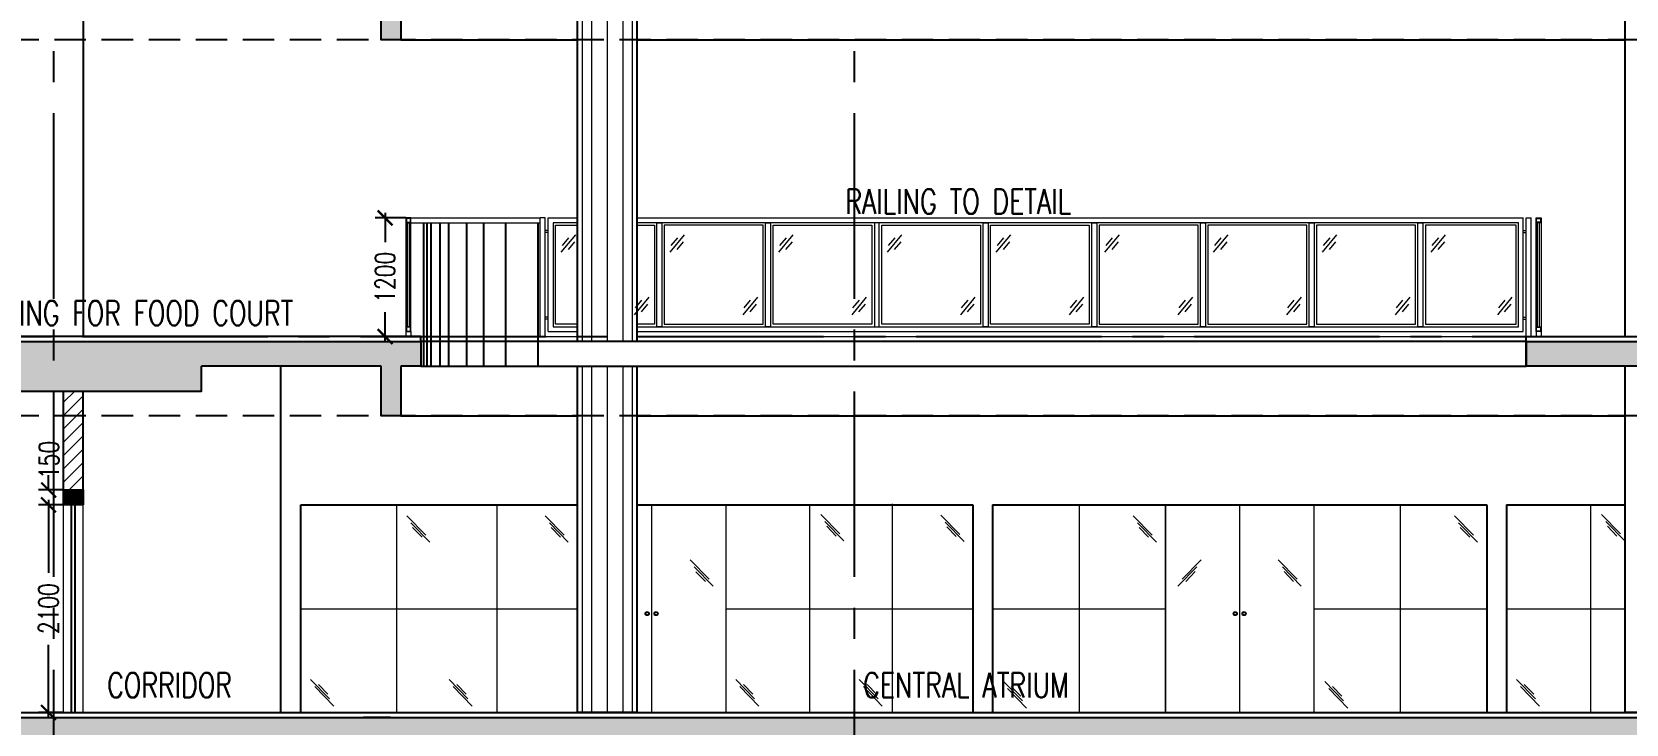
# Model space of a CAD drawing. Extents: x -3644356 to -3532817, y -18707075 to -18638610.
# Drawn here: x -3607047 to -3590917, y -18694350 to -18687354 of the extents above; entities that cross this region are included whole.
import ezdxf

# ---------------------------------------------------------------- set-up
doc = ezdxf.new("R2010")
doc.units = 0
doc.header["$LTSCALE"] = 0.5
doc.header["$PDMODE"] = 3
doc.linetypes.add('CENTER2', pattern=[1.125, 0.75, -0.125, 0.125, -0.125])
doc.linetypes.add('DASHED', pattern=[19.05, 12.7, -6.35])
for name, color, linetype, lineweight in [('A- GLAZING', 5, 'Continuous', 9), ('A-ELE 07', 8, 'Continuous', 9), ('A-PARAPET WALL', 4, 'Continuous', 25), ('A-RAILING', 3, 'Continuous', 9), ('A-WALL HATCH', 8, 'Continuous', 9)]:
    doc.layers.add(name, color=color, linetype=linetype, lineweight=lineweight)
for name, color, linetype in [('A-BEAM AND SLAB', 7, 'Continuous'), ('A-BEAM HATCH', 252, 'Continuous'), ('A-DIMS', 1, 'Continuous'), ('A-ELE 02', 4, 'Continuous'), ('A-SETBACK', 2, 'DASHED'), ('A-SLABS', 1, 'Continuous'), ('A-TXTROOM', 3, 'Continuous'), ('A-WALL', 2, 'Continuous'), ('S-GRID', 252, 'CENTER2')]:
    doc.layers.add(name, color=color, linetype=linetype)
doc.styles.add('ROMANS', font='romans.shx', dxfattribs={"width": 0.75})
doc.dimstyles.new('DIMM-100', dxfattribs={"dimscale": 100, "dimtxt": 2, "dimasz": 1.5, "dimexe": 1, "dimexo": 0, "dimgap": 1, "dimtad": 0, "dimdec": 0, "dimzin": 0, "dimdsep": 46, "dimtxsty": 'ROMANS', "dimblk": 'ARCHTICK', "dimcen": 1.5, "dimdle": 0.5, "dimclrd": 8, "dimclre": 8, "dimclrt": 4, "dimazin": 0, "dimtfac": 1, "dimtdec": 0, "dimtix": 1, "dimtofl": 0, "dimtmove": 2, "dimatfit": 3, "dimldrblk": 'DOT', "dimfxl": 0, "dimtolj": 1, "dimtzin": 0, "dimarcsym": 0})

# ---------------------------------------------------------------- blocks, each defined once
blk = doc.blocks.new('GRASS')
at = {"layer": 'A-ELE 07'}
for p, q in [((-3601646, -18695233), (-3601454, -18695429)), ((-3601604, -18695304), (-3601412, -18695500)), ((-3601567, -18695282), (-3601471, -18695380))]:
    blk.add_line(p, q, dxfattribs=at)
blk = doc.blocks.new('INTERAL DOOR')
at = {"layer": 'A-ELE 07'}
for p, q in [((-3615527, -18652499), (-3617027, -18652499)), ((-3616277, -18652499), (-3616277, -18654599)), ((-3615527, -18652499), (-3615527, -18654599)), ((-3616901, -18653322), (-3616709, -18653126)), ((-3616859, -18653251), (-3616667, -18653055)), ((-3615695, -18653251), (-3615887, -18653055)), ((-3615653, -18653322), (-3615845, -18653126)), ((-3616822, -18653273), (-3616726, -18653175)), ((-3615732, -18653273), (-3615828, -18653175))]:
    blk.add_line(p, q, dxfattribs=at)
blk.add_lwpolyline([(-3615527, -18652499), (-3615527, -18654599), (-3617027, -18654599), (-3617027, -18652499)], dxfattribs=at)
for centre, radius in [((-3616322, -18653599), 20.4), ((-3616322, -18653599), 14.4), ((-3616232, -18653599), 20.4), ((-3616232, -18653599), 14.4)]:
    blk.add_circle(centre, radius, dxfattribs=at)
blk = doc.blocks.new('_ArchTick')
at = {"color": 0, "linetype": 'ByBlock', "const_width": 0.15}
blk.add_lwpolyline([(-0.5, -0.5), (0.5, 0.5)], dxfattribs=at)
blk = doc.blocks.new('*D98')
at = {"layer": 'A-BEAM AND SLAB', "color": 8, "lineweight": -2, "transparency": 16777216}
for p, q in [((-3606727, -18692134), (-3606978, -18692134)), ((-3606878, -18692084), (-3606878, -18692820)), ((-3606878, -18694284), (-3606878, -18693548)), ((-3606727, -18694234), (-3606978, -18694234))]:
    blk.add_line(p, q, dxfattribs=at)
at = {"layer": 'Defpoints', "color": 0, "transparency": 16777216}
for p in [(-3606878, -18692134), (-3606727, -18692134), (-3606727, -18694234)]:
    blk.add_point(p, dxfattribs=at)
at = {"layer": 'A-BEAM AND SLAB', "color": 8, "lineweight": -2, "transparency": 16777216, "xscale": 150, "yscale": 150, "zscale": 150}
for p, rotation in [((-3606878, -18692134), 90), ((-3606878, -18694234), 270)]:
    blk.add_blockref('_ArchTick', p, dxfattribs=dict(at, rotation=rotation))
at = {"layer": 'A-BEAM AND SLAB', "color": 4, "transparency": 16777216, "insert": (-3606878, -18693184), "char_height": 200, "attachment_point": 5, "rotation": 90, "style": 'ROMANS'}
blk.add_mtext('\\A1;2100', dxfattribs=at)
blk = doc.blocks.new('_Dot')
at = {"color": 0, "linetype": 'ByBlock', "lineweight": -2}
blk.add_line((-0.5, 0), (-1, 0), dxfattribs=at)
at = {"color": 0, "linetype": 'ByBlock', "const_width": 0.5}
blk.add_lwpolyline([(-0.25, 0, 1), (0.25, 0, 1)], format="xyb", close=True, dxfattribs=at)
blk = doc.blocks.new('*D99')
at = {"layer": 'A-BEAM AND SLAB', "color": 8, "lineweight": -2, "transparency": 16777216}
for p, q in [((-3606878, -18691984), (-3606878, -18691834)), ((-3606727, -18691984), (-3606978, -18691984)), ((-3606727, -18692134), (-3606978, -18692134)), ((-3606878, -18692134), (-3606878, -18692284))]:
    blk.add_line(p, q, dxfattribs=at)
at = {"layer": 'Defpoints', "color": 0, "transparency": 16777216}
for p in [(-3606878, -18691984), (-3606727, -18691984), (-3606727, -18692134)]:
    blk.add_point(p, dxfattribs=at)
at = {"layer": 'A-BEAM AND SLAB', "color": 8, "lineweight": -2, "transparency": 16777216, "xscale": 150, "yscale": 150, "zscale": 150}
for p, rotation in [((-3606878, -18691984), 270), ((-3606878, -18692134), 90)]:
    blk.add_blockref('_ArchTick', p, dxfattribs=dict(at, rotation=rotation))
at = {"layer": 'A-BEAM AND SLAB', "color": 4, "transparency": 16777216, "insert": (-3606874, -18691680), "char_height": 200, "attachment_point": 5, "rotation": 90, "style": 'ROMANS'}
blk.add_mtext('\\A1;150', dxfattribs=at)
blk = doc.blocks.new('*D108')
at = {"layer": 'A-BEAM AND SLAB', "color": 8, "lineweight": -2, "transparency": 16777216}
for p, q in [((-3603262, -18689234), (-3603573, -18689234)), ((-3603473, -18689184), (-3603473, -18689480)), ((-3603473, -18690484), (-3603473, -18690187)), ((-3603262, -18690434), (-3603573, -18690434))]:
    blk.add_line(p, q, dxfattribs=at)
at = {"layer": 'Defpoints', "color": 0, "transparency": 16777216}
for p in [(-3603473, -18689234), (-3603262, -18689234), (-3603262, -18690434)]:
    blk.add_point(p, dxfattribs=at)
at = {"layer": 'A-BEAM AND SLAB', "color": 8, "lineweight": -2, "transparency": 16777216, "xscale": 150, "yscale": 150, "zscale": 150}
for p, rotation in [((-3603473, -18689234), 90), ((-3603473, -18690434), 270)]:
    blk.add_blockref('_ArchTick', p, dxfattribs=dict(at, rotation=rotation))
at = {"layer": 'A-BEAM AND SLAB', "color": 4, "transparency": 16777216, "insert": (-3603473, -18689834), "char_height": 200, "attachment_point": 5, "rotation": 90, "style": 'ROMANS'}
blk.add_mtext('\\A1;1200', dxfattribs=at)

msp = doc.modelspace()

# ---------------------------------------------------------------- hatches: boundary and pattern name
at = {"layer": 'A-BEAM HATCH'}
h = msp.add_hatch(color=256, dxfattribs=at)
h.dxf.hatch_style = 1
h.paths.add_polyline_path([(-3623677.1, -18686683.8), (-3623877.1, -18686683.8), (-3623877.1, -18686933.8), (-3623677.1, -18686933.8)], flags=17)
h.paths.add_polyline_path([(-3608527.1, -18686933.8), (-3608727.1, -18686933.8), (-3608727.1, -18686683.8), (-3614627.1, -18686683.8), (-3614627.1, -18686933.8), (-3614827.1, -18686933.8), (-3614827.1, -18686683.8), (-3623677.1, -18686683.8), (-3623677.1, -18686933.8), (-3623877.1, -18686933.8), (-3623877.1, -18687433.8), (-3623677.1, -18687433.8), (-3623677.1, -18686933.8), (-3614827.1, -18686933.8), (-3614627.1, -18686933.8), (-3608727.1, -18686933.8), (-3608727.1, -18687283.8), (-3608527.1, -18687283.8)])
h.paths.add_polyline_path([(-3614627.1, -18686683.8), (-3614827.1, -18686683.8), (-3614827.1, -18686933.8), (-3614627.1, -18686933.8)], flags=17)
h.paths.add_polyline_path([(-3603112.1, -18686683.8), (-3608727.1, -18686683.8), (-3608727.1, -18686933.8), (-3603112.1, -18686933.8)])
h.paths.add_polyline_path([(-3603312.1, -18686933.8), (-3603512.1, -18686933.8), (-3603512.1, -18687433.8), (-3603312.1, -18687433.8)])
h.paths.add_polyline_path([(-3590526.2, -18687185.4), (-3590726.2, -18687185.4), (-3590726.2, -18687433.8), (-3590526.2, -18687433.8)])
h.paths.add_polyline_path([(-3584327.1, -18686683.8), (-3587127.1, -18686683.8), (-3587127.1, -18686933.8), (-3584327.1, -18686933.8)])
h.paths.add_polyline_path([(-3589127.1, -18687183.8), (-3589127.1, -18686933.8), (-3587127.1, -18686933.8), (-3587127.1, -18686683.8), (-3590926.7, -18686683.8), (-3590926.7, -18686933.8), (-3590726.2, -18686933.8), (-3590726.2, -18687183.8)])
h.paths.add_polyline_path([(-3586927.1, -18686933.8), (-3586927.1, -18687283.8), (-3584327.1, -18687283.8), (-3584327.1, -18686933.8)])
h = msp.add_hatch(color=256, dxfattribs=at)
h.dxf.hatch_style = 1
h.paths.add_polyline_path([(-3623677.1, -18690483.8), (-3623877.1, -18690483.8), (-3623877.1, -18690733.8), (-3623677.1, -18690733.8)])
h.paths.add_polyline_path([(-3608527.1, -18690733.8), (-3608727.1, -18690733.8), (-3608727.1, -18690783.8), (-3614627.1, -18690783.8), (-3614627.1, -18690733.8), (-3614827.1, -18690733.8), (-3614827.1, -18690783.8), (-3623677.1, -18690783.8), (-3623677.1, -18690733.8), (-3623877.1, -18690733.8), (-3623877.1, -18691233.8), (-3623677.1, -18691233.8), (-3623677.1, -18690983.8), (-3614827.1, -18690983.8), (-3614827.1, -18691233.8), (-3614627.1, -18691233.8), (-3614627.1, -18690983.8), (-3608727.1, -18690983.8), (-3608727.1, -18691233.8), (-3608527.1, -18691233.8)])
h.paths.add_polyline_path([(-3614627.1, -18690483.8), (-3614827.1, -18690483.8), (-3614827.1, -18690733.8), (-3614627.1, -18690733.8)])
h.paths.add_polyline_path([(-3603112.1, -18690483.8), (-3608727.1, -18690483.8), (-3608727.1, -18690733.8), (-3603112.1, -18690733.8)])
h.paths.add_polyline_path([(-3603312.1, -18690733.8), (-3603512.1, -18690733.8), (-3603512.1, -18691233.8), (-3603312.1, -18691233.8)])
h.paths.add_polyline_path([(-3587127.1, -18690483.8), (-3591927.1, -18690483.8), (-3591927.1, -18690733.8), (-3590726.2, -18690733.8), (-3590726.2, -18690983.8), (-3587127.1, -18690983.8)])
h.paths.add_polyline_path([(-3590526.2, -18690985.4), (-3590726.2, -18690985.4), (-3590726.2, -18691233.8), (-3590526.2, -18691233.8)])
h.paths.add_polyline_path([(-3586927.1, -18690733.8), (-3587127.1, -18690733.8), (-3587127.1, -18691233.8), (-3586927.1, -18691233.8)])
h.paths.add_polyline_path([(-3586927.1, -18690483.8), (-3587127.1, -18690483.8), (-3587127.1, -18690733.8), (-3586927.1, -18690733.8)])
h = msp.add_hatch(color=256, dxfattribs=at)
h.dxf.hatch_style = 1
h.paths.add_polyline_path([(-3605329.2, -18690733.8), (-3608527.1, -18690733.8), (-3608527.1, -18690983.8), (-3605329.2, -18690983.8)])
h = msp.add_hatch(color=256, dxfattribs=at)
h.dxf.hatch_style = 1
h.paths.add_polyline_path([(-3606727.1, -18691983.8), (-3606527.1, -18691983.8), (-3606527.1, -18692133.8), (-3606727.1, -18692133.8)])
h = msp.add_hatch(color=256, dxfattribs=at)
h.dxf.hatch_style = 1
h.paths.add_polyline_path([(-3623677.1, -18694933.8), (-3623877.1, -18694933.8), (-3623877.1, -18695183.8), (-3623677.1, -18695183.8)])
h.paths.add_polyline_path([(-3623677.1, -18694783.8), (-3622077.1, -18694783.8), (-3622077.1, -18694733.8), (-3623877.1, -18694733.8), (-3623877.1, -18694933.8), (-3623677.1, -18694933.8)])
h.paths.add_polyline_path([(-3584927.1, -18694283.8), (-3623677.1, -18694283.8), (-3623877.1, -18694283.8), (-3623877.1, -18694733.8), (-3622077.1, -18694733.8), (-3622077.1, -18694533.8), (-3616429.2, -18694533.8), (-3616429.2, -18694733.8), (-3613429.2, -18694733.8), (-3613429.2, -18694533.8), (-3608329.2, -18694533.8), (-3608329.2, -18694733.8), (-3605329.2, -18694733.8), (-3605329.2, -18694533.8), (-3603692.6, -18694533.8), (-3603419.4, -18694533.8), (-3590729.2, -18694533.8), (-3590729.2, -18694733.8), (-3590529.2, -18694733.8), (-3590529.2, -18694783.8), (-3587127.1, -18694783.8), (-3587127.1, -18694733.8), (-3586927.1, -18694733.8), (-3586927.1, -18694533.8), (-3584927.1, -18694533.8)])
h.paths.add_polyline_path([(-3603419.4, -18694533.8), (-3603692.6, -18694533.8), (-3603692.6, -18694433.8), (-3603419.4, -18694433.8)], flags=16)
h.paths.add_polyline_path([(-3603419.4, -18694433.8), (-3603692.6, -18694433.8), (-3603692.6, -18694533.8), (-3603419.4, -18694533.8)], flags=16)
h.paths.add_polyline_path([(-3605329.2, -18694733.8), (-3608329.2, -18694733.8), (-3608329.2, -18694783.8), (-3605329.2, -18694783.8)], flags=17)
h.paths.add_polyline_path([(-3613429.2, -18694733.8), (-3616429.2, -18694733.8), (-3616429.2, -18694783.8), (-3613429.2, -18694783.8)], flags=17)
h.paths.add_polyline_path([(-3590529.2, -18694733.8), (-3590729.2, -18694733.8), (-3590729.2, -18694783.8), (-3590529.2, -18694783.8)], flags=17)
h.paths.add_polyline_path([(-3590529.2, -18694783.8), (-3590729.2, -18694783.8)], flags=16)
h.paths.add_polyline_path([(-3586927.1, -18694733.8), (-3587127.1, -18694733.8), (-3587127.1, -18694783.8), (-3586927.1, -18694783.8)], flags=17)
h.paths.add_polyline_path([(-3586927.1, -18694783.8), (-3587127.1, -18694783.8)], flags=16)
at = {"layer": 'A-WALL HATCH'}
h = msp.add_hatch(dxfattribs=at)
h.set_pattern_fill('ANSI31', color=256, scale=30, angle=180)
h.set_pattern_definition([(225, (-27385.22, -32334.56), (67.3519209, -67.3519209), [])])
h.paths.add_polyline_path([(-3606527.1, -18690983.8), (-3606727.1, -18690983.8), (-3606727.1, -18691983.8), (-3606527.1, -18691983.8)])

# ---------------------------------------------------------------- linework, layer by layer
at = {"layer": 'A- GLAZING'}
for p, q in [((-3606727.1, -18694233.8), (-3606727.1, -18692133.8)), ((-3606527.1, -18694233.8), (-3606527.1, -18692133.8))]:
    msp.add_line(p, q, dxfattribs=at)
at = {"layer": 'A-BEAM AND SLAB'}
msp.add_line((-3623677.1, -18694283.8), (-3584927.1, -18694283.8), dxfattribs=at)
for points in [[(-3603312.1, -18686933.8), (-3603312.1, -18687433.8), (-3603512.1, -18687433.8), (-3603512.1, -18686933.8)], [(-3608727.1, -18690783.8), (-3608727.1, -18690483.8), (-3603112.1, -18690483.8), (-3603112.1, -18690733.8), (-3603312.1, -18690733.8)], [(-3591927.1, -18690483.8), (-3591927.1, -18690733.8)], [(-3590726.2, -18690733.8), (-3591927.1, -18690733.8), (-3591927.1, -18690483.8), (-3586927.1, -18690483.8), (-3586927.1, -18691233.8), (-3587127.1, -18691233.8), (-3587127.1, -18690983.8), (-3590526.2, -18690983.8)], [(-3608527.1, -18690983.8), (-3605329.2, -18690983.8), (-3605329.2, -18690733.8)], [(-3603512.1, -18690733.8), (-3605329.2, -18690733.8)], [(-3603312.1, -18690733.8), (-3603312.1, -18691233.8), (-3603512.1, -18691233.8), (-3603512.1, -18690733.8)], [(-3603419.4, -18694283.8), (-3603692.6, -18694283.8)]]:
    msp.add_lwpolyline(points, dxfattribs=at)
msp.add_lwpolyline([(-3606527.1, -18692133.8), (-3606727.1, -18692133.8), (-3606727.1, -18691983.8), (-3606527.1, -18691983.8)], close=True, dxfattribs=at)
at = {"layer": 'A-DIMS'}
for p, q in [((-3603312.1, -18687433.8), (-3601526.7, -18687433.8)), ((-3600927.1, -18687433.8), (-3590926.7, -18687433.8)), ((-3603112.1, -18690433.8), (-3608527.1, -18690433.8)), ((-3591927.1, -18690483.8), (-3603112.1, -18690483.8)), ((-3603112.1, -18690733.8), (-3591927.1, -18690733.8)), ((-3603312.1, -18691233.8), (-3601526.7, -18691233.8)), ((-3600927.1, -18691233.8), (-3590926.7, -18691233.8))]:
    msp.add_line(p, q, dxfattribs=at)
at = {"layer": 'A-ELE 02'}
for p, q in [((-3606527.1, -18687183.8), (-3606527.1, -18690433.8)), ((-3604527.1, -18694233.8), (-3604527.1, -18690733.8)), ((-3604327.1, -18692133.8), (-3601526.7, -18692133.8)), ((-3604327.1, -18694233.8), (-3604327.1, -18692133.8)), ((-3600927.1, -18692133.8), (-3597527.1, -18692133.8)), ((-3597527.1, -18692133.8), (-3597527.1, -18694233.8)), ((-3597327.1, -18692133.8), (-3592327.1, -18692133.8)), ((-3597327.1, -18692133.8), (-3597327.1, -18694233.8)), ((-3592327.1, -18692133.8), (-3592327.1, -18694233.8)), ((-3592127.1, -18692133.8), (-3590926.7, -18692133.8)), ((-3592127.1, -18692133.8), (-3592127.1, -18694233.8))]:
    msp.add_line(p, q, dxfattribs=at)
at = {"layer": 'A-ELE 02', "color": 8}
for p, q in [((-3603084.7, -18689283.8), (-3603084.7, -18690483.8)), ((-3603051.7, -18689283.8), (-3603051.7, -18690483.8)), ((-3603010.8, -18689283.8), (-3603010.8, -18690483.8)), ((-3602919.4, -18689283.8), (-3602919.4, -18690483.8)), ((-3602831.8, -18689283.8), (-3602831.8, -18690483.8)), ((-3602650.8, -18689283.8), (-3602650.8, -18690483.8)), ((-3602475.7, -18689283.8), (-3602475.7, -18690483.8)), ((-3602255.9, -18689283.8), (-3602255.9, -18690483.8)), ((-3601927.1, -18689283.8), (-3601927.1, -18690483.8)), ((-3603084.7, -18690483.8), (-3603084.7, -18690733.8)), ((-3603051.7, -18690483.8), (-3603051.7, -18690733.8)), ((-3603010.8, -18690483.8), (-3603010.8, -18690733.8)), ((-3602919.4, -18690483.8), (-3602919.4, -18690733.8)), ((-3602831.8, -18690483.8), (-3602831.8, -18690733.8)), ((-3602650.8, -18690483.8), (-3602650.8, -18690733.8)), ((-3602475.7, -18690483.8), (-3602475.7, -18690733.8)), ((-3602255.9, -18690483.8), (-3602255.9, -18690733.8)), ((-3601927.1, -18690483.8), (-3601927.1, -18690733.8))]:
    msp.add_line(p, q, dxfattribs=at)
at = {"layer": 'A-ELE 02'}
for points in [[(-3590926.7, -18690433.8), (-3590926.7, -18686683.8)], [(-3601526.7, -18690483.8), (-3601526.7, -18686933.8)], [(-3600927.1, -18686933.8), (-3600927.1, -18690483.8)], [(-3600927.1, -18690733.8), (-3600927.1, -18694233.8), (-3601526.7, -18694233.8), (-3601526.7, -18690733.8)], [(-3590327.1, -18690983.8), (-3590327.1, -18694233.8), (-3590926.7, -18694233.8), (-3590926.7, -18690733.8)]]:
    msp.add_lwpolyline(points, dxfattribs=at)
at = {"layer": 'A-ELE 07'}
for p, q in [((-3601479.5, -18686933.8), (-3601479.5, -18690483.8)), ((-3601386, -18686933.8), (-3601386, -18690483.8)), ((-3601226.9, -18686933.8), (-3601226.9, -18690483.8)), ((-3601067.7, -18686933.8), (-3601067.7, -18690483.8)), ((-3600974.2, -18686933.8), (-3600974.2, -18690483.8)), ((-3603262.1, -18689283.8), (-3603262.1, -18690333.8)), ((-3603212.1, -18690333.8), (-3603212.1, -18689283.8)), ((-3591827.1, -18690333.8), (-3591827.1, -18689283.8)), ((-3591777.1, -18689283.8), (-3591777.1, -18690333.8)), ((-3601690.3, -18689581.5), (-3601543.6, -18689404)), ((-3601678.2, -18689512.6), (-3601612.6, -18689435)), ((-3600590.3, -18689581.5), (-3600443.6, -18689404)), ((-3600578.2, -18689512.6), (-3600512.6, -18689435)), ((-3599490.3, -18689581.5), (-3599343.6, -18689404)), ((-3599478.2, -18689512.6), (-3599412.6, -18689435)), ((-3598390.3, -18689581.5), (-3598243.6, -18689404)), ((-3598378.2, -18689512.6), (-3598312.6, -18689435)), ((-3597290.3, -18689581.5), (-3597143.6, -18689404)), ((-3597278.2, -18689512.6), (-3597212.6, -18689435)), ((-3596190.3, -18689581.5), (-3596043.6, -18689404)), ((-3596178.2, -18689512.6), (-3596112.6, -18689435)), ((-3595090.3, -18689581.5), (-3594943.6, -18689404)), ((-3595078.2, -18689512.6), (-3595012.6, -18689435)), ((-3593990.3, -18689581.5), (-3593843.6, -18689404)), ((-3593978.2, -18689512.6), (-3593912.6, -18689435)), ((-3592890.3, -18689581.5), (-3592743.6, -18689404)), ((-3592878.2, -18689512.6), (-3592812.6, -18689435)), ((-3601617.8, -18689552.2), (-3601552.3, -18689474.6)), ((-3600517.8, -18689552.2), (-3600452.3, -18689474.6)), ((-3599417.8, -18689552.2), (-3599352.3, -18689474.6)), ((-3598317.8, -18689552.2), (-3598252.3, -18689474.6)), ((-3597217.8, -18689552.2), (-3597152.3, -18689474.6)), ((-3596117.8, -18689552.2), (-3596052.3, -18689474.6)), ((-3595017.8, -18689552.2), (-3594952.3, -18689474.6)), ((-3593917.8, -18689552.2), (-3593852.3, -18689474.6)), ((-3592817.8, -18689552.2), (-3592752.3, -18689474.6)), ((-3600805.3, -18690036.1), (-3600951.9, -18690213.6)), ((-3600877.8, -18690065.4), (-3600943.3, -18690143)), ((-3600817.4, -18690105), (-3600882.9, -18690182.6)), ((-3599705.3, -18690036.1), (-3599851.9, -18690213.6)), ((-3599777.8, -18690065.4), (-3599843.3, -18690143)), ((-3599717.4, -18690105), (-3599782.9, -18690182.6)), ((-3598605.3, -18690036.1), (-3598751.9, -18690213.6)), ((-3598677.8, -18690065.4), (-3598743.3, -18690143)), ((-3598617.4, -18690105), (-3598682.9, -18690182.6)), ((-3597505.3, -18690036.1), (-3597651.9, -18690213.6)), ((-3597577.8, -18690065.4), (-3597643.3, -18690143)), ((-3597517.4, -18690105), (-3597582.9, -18690182.6)), ((-3596405.3, -18690036.1), (-3596551.9, -18690213.6)), ((-3596477.8, -18690065.4), (-3596543.3, -18690143)), ((-3596417.4, -18690105), (-3596482.9, -18690182.6)), ((-3595305.3, -18690036.1), (-3595451.9, -18690213.6)), ((-3595377.8, -18690065.4), (-3595443.3, -18690143)), ((-3595317.4, -18690105), (-3595382.9, -18690182.6)), ((-3594205.3, -18690036.1), (-3594351.9, -18690213.6)), ((-3594277.8, -18690065.4), (-3594343.3, -18690143)), ((-3594217.4, -18690105), (-3594282.9, -18690182.6)), ((-3593105.3, -18690036.1), (-3593251.9, -18690213.6)), ((-3593177.8, -18690065.4), (-3593243.3, -18690143)), ((-3593117.4, -18690105), (-3593182.9, -18690182.6)), ((-3592071.8, -18690036.1), (-3592218.4, -18690213.6)), ((-3592144.2, -18690065.4), (-3592209.7, -18690143)), ((-3592083.8, -18690105), (-3592149.4, -18690182.6)), ((-3603262.1, -18690383.8), (-3603262.1, -18690433.8)), ((-3603212.1, -18690383.8), (-3603212.1, -18690433.8)), ((-3591827.1, -18690383.8), (-3591827.1, -18690433.8)), ((-3591777.1, -18690383.8), (-3591777.1, -18690433.8)), ((-3603112.1, -18690433.8), (-3601526.7, -18690433.8)), ((-3600927.1, -18690433.8), (-3591927.1, -18690433.8)), ((-3601479.5, -18690733.8), (-3601479.5, -18694233.8)), ((-3601386, -18690733.8), (-3601386, -18694233.8)), ((-3601226.9, -18690733.8), (-3601226.9, -18694233.8)), ((-3601067.7, -18690733.8), (-3601067.7, -18694233.8)), ((-3600974.2, -18690733.8), (-3600974.2, -18694233.8)), ((-3603358.7, -18692133.8), (-3603358.7, -18694233.8)), ((-3602343.2, -18692133.8), (-3602343.2, -18694233.8)), ((-3601526.7, -18692133.8), (-3601526.6, -18692133.8)), ((-3600026.6, -18692133.8), (-3600927.1, -18692133.8)), ((-3600776.6, -18692133.8), (-3600776.6, -18694233.8)), ((-3600026.6, -18692133.8), (-3600026.6, -18694233.8)), ((-3599178.2, -18692133.8), (-3599178.2, -18694233.8)), ((-3598343.7, -18692123.2), (-3598343.7, -18694223.2)), ((-3596452.1, -18692133.8), (-3596452.1, -18694233.8)), ((-3593202.1, -18692133.8), (-3593202.1, -18694233.8)), ((-3591278.7, -18692133.8), (-3591278.7, -18694233.8)), ((-3600194.4, -18692885.9), (-3600386.4, -18692689.9)), ((-3600152.4, -18692956.9), (-3600344.4, -18692760.9)), ((-3600231.4, -18692907.9), (-3600327.4, -18692809.9)), ((-3604327.1, -18693183.8), (-3601526.6, -18693183.8)), ((-3600026.6, -18693183.8), (-3597527.1, -18693183.8)), ((-3597327.1, -18693183.8), (-3595577.1, -18693183.8)), ((-3594077.1, -18693183.8), (-3592327.1, -18693183.8)), ((-3592127.1, -18693183.8), (-3590926.7, -18693183.8))]:
    msp.add_line(p, q, dxfattribs=at)
for points in [[(-3601526.7, -18690308.8), (-3601747.8, -18690308.8), (-3601747.8, -18689308.8), (-3601526.7, -18689308.8)], [(-3600927.1, -18689308.8), (-3600747.8, -18689308.8), (-3600747.8, -18690308.8), (-3600927.1, -18690308.8)], [(-3590926.7, -18692133.8), (-3592127.1, -18692133.8), (-3592127.1, -18694233.8), (-3589627.5, -18694233.8), (-3589627.5, -18692133.8), (-3590327.1, -18692133.8)]]:
    msp.add_lwpolyline(points, dxfattribs=at)
for points in [[(-3600647.8, -18690308.8), (-3599647.8, -18690308.8), (-3599647.8, -18689308.8), (-3600647.8, -18689308.8)], [(-3598547.8, -18690308.8), (-3599547.8, -18690308.8), (-3599547.8, -18689308.8), (-3598547.8, -18689308.8)], [(-3597447.8, -18690308.8), (-3598447.8, -18690308.8), (-3598447.8, -18689308.8), (-3597447.8, -18689308.8)], [(-3596347.8, -18690308.8), (-3597347.8, -18690308.8), (-3597347.8, -18689308.8), (-3596347.8, -18689308.8)], [(-3596247.8, -18690308.8), (-3595247.8, -18690308.8), (-3595247.8, -18689308.8), (-3596247.8, -18689308.8)], [(-3595147.8, -18690308.8), (-3594147.8, -18690308.8), (-3594147.8, -18689308.8), (-3595147.8, -18689308.8)], [(-3594047.8, -18690308.8), (-3593047.8, -18690308.8), (-3593047.8, -18689308.8), (-3594047.8, -18689308.8)], [(-3592947.8, -18690308.8), (-3592029.2, -18690308.8), (-3592029.2, -18689308.8), (-3592947.8, -18689308.8)], [(-3600026.6, -18694233.8), (-3597527.1, -18694233.8), (-3597527.1, -18692133.8), (-3600026.6, -18692133.8)], [(-3597327.1, -18692133.8), (-3595577.1, -18692133.8), (-3595577.1, -18694233.8), (-3597327.1, -18694233.8)], [(-3594077.1, -18694233.8), (-3592327.1, -18694233.8), (-3592327.1, -18692133.8), (-3594077.1, -18692133.8)]]:
    msp.add_lwpolyline(points, close=True, dxfattribs=at)
for centre, radius in [((-3600821.6, -18693233.8), 20.4), ((-3600821.6, -18693233.8), 14.4), ((-3600731.6, -18693233.8), 20.4), ((-3600731.6, -18693233.8), 14.4)]:
    msp.add_circle(centre, radius, dxfattribs=at)
at = {"layer": 'A-PARAPET WALL'}
for p, q in [((-3606647.1, -18694233.8), (-3606647.1, -18692133.8)), ((-3606607.1, -18694233.8), (-3606607.1, -18692133.8))]:
    msp.add_line(p, q, dxfattribs=at)
at = {"layer": 'A-RAILING', "color": 5}
for p, q in [((-3603247.1, -18690333.8), (-3603247.1, -18689283.8)), ((-3603227.1, -18690333.8), (-3603227.1, -18689283.8)), ((-3591812.1, -18690333.8), (-3591812.1, -18689283.8)), ((-3591792.1, -18690333.8), (-3591792.1, -18689283.8))]:
    msp.add_line(p, q, dxfattribs=at)
at = {"layer": 'A-RAILING'}
for p, q in [((-3603212.1, -18689233.8), (-3601902.8, -18689233.8)), ((-3603212.1, -18689283.8), (-3601902.8, -18689283.8)), ((-3601902.8, -18690433.8), (-3601902.8, -18689233.8)), ((-3601852.8, -18689233.8), (-3601902.8, -18689233.8)), ((-3601852.8, -18690433.8), (-3601852.8, -18689233.8)), ((-3601822.8, -18690383.8), (-3601822.8, -18689233.8)), ((-3601822.8, -18689233.8), (-3601526.7, -18689233.8)), ((-3601526.7, -18689283.8), (-3601772.8, -18689283.8)), ((-3601772.8, -18689283.8), (-3601772.8, -18690333.8)), ((-3600927.1, -18689233.8), (-3591957.1, -18689233.8)), ((-3592007.1, -18689283.8), (-3600927.1, -18689283.8)), ((-3592007.1, -18690333.8), (-3592007.1, -18689283.8)), ((-3591957.1, -18690383.8), (-3591957.1, -18689233.8)), ((-3591927.1, -18690433.8), (-3591927.1, -18689233.8)), ((-3591927.1, -18689233.8), (-3591877.1, -18689233.8)), ((-3591877.1, -18690433.8), (-3591877.1, -18689233.8)), ((-3601822.8, -18689361.2), (-3601852.8, -18689361.2)), ((-3601822.8, -18689381.2), (-3601852.8, -18689381.2)), ((-3591957.1, -18689361.2), (-3591927.1, -18689361.2)), ((-3591957.1, -18689381.2), (-3591927.1, -18689381.2)), ((-3601822.8, -18690236.4), (-3601852.8, -18690236.4)), ((-3601822.8, -18690256.4), (-3601852.8, -18690256.4)), ((-3591957.1, -18690236.4), (-3591927.1, -18690236.4)), ((-3591957.1, -18690256.4), (-3591927.1, -18690256.4)), ((-3601822.8, -18690383.8), (-3601526.7, -18690383.8)), ((-3601772.8, -18690333.8), (-3601526.7, -18690333.8)), ((-3600927.1, -18690333.8), (-3592007.1, -18690333.8)), ((-3600927.1, -18690383.8), (-3591957.1, -18690383.8))]:
    msp.add_line(p, q, dxfattribs=at)
for points in [[(-3603262.1, -18689283.8), (-3603212.1, -18689283.8), (-3603212.1, -18689233.8), (-3603262.1, -18689233.8)], [(-3603257.1, -18689278.8), (-3603217.1, -18689278.8), (-3603217.1, -18689238.8), (-3603257.1, -18689238.8)], [(-3600722.8, -18689283.8), (-3600672.8, -18689283.8), (-3600672.8, -18690333.8), (-3600722.8, -18690333.8)], [(-3599622.8, -18689283.8), (-3599572.8, -18689283.8), (-3599572.8, -18690333.8), (-3599622.8, -18690333.8)], [(-3598472.8, -18689283.8), (-3598522.8, -18689283.8), (-3598522.8, -18690333.8), (-3598472.8, -18690333.8)], [(-3597422.8, -18689283.8), (-3597372.8, -18689283.8), (-3597372.8, -18690333.8), (-3597422.8, -18690333.8)], [(-3596322.8, -18689283.8), (-3596272.8, -18689283.8), (-3596272.8, -18690333.8), (-3596322.8, -18690333.8)], [(-3595222.8, -18689283.8), (-3595172.8, -18689283.8), (-3595172.8, -18690333.8), (-3595222.8, -18690333.8)], [(-3594122.8, -18689283.8), (-3594072.8, -18689283.8), (-3594072.8, -18690333.8), (-3594122.8, -18690333.8)], [(-3593022.8, -18689283.8), (-3592972.8, -18689283.8), (-3592972.8, -18690333.8), (-3593022.8, -18690333.8)], [(-3591777.1, -18689283.8), (-3591827.1, -18689283.8), (-3591827.1, -18689233.8), (-3591777.1, -18689233.8)], [(-3591782.1, -18689278.8), (-3591822.1, -18689278.8), (-3591822.1, -18689238.8), (-3591782.1, -18689238.8)], [(-3603262.1, -18690383.8), (-3603212.1, -18690383.8), (-3603212.1, -18690333.8), (-3603262.1, -18690333.8)], [(-3603257.1, -18690378.8), (-3603217.1, -18690378.8), (-3603217.1, -18690338.8), (-3603257.1, -18690338.8)], [(-3591777.1, -18690383.8), (-3591827.1, -18690383.8), (-3591827.1, -18690333.8), (-3591777.1, -18690333.8)], [(-3591782.1, -18690378.8), (-3591822.1, -18690378.8), (-3591822.1, -18690338.8), (-3591782.1, -18690338.8)]]:
    msp.add_lwpolyline(points, close=True, dxfattribs=at)
at = {"layer": 'A-SETBACK', "color": 8, "lineweight": -2, "ltscale": 50}
for p, q in [((-3582687.1, -18687433.8), (-3627569.3, -18687433.8)), ((-3582687.1, -18691233.8), (-3627569.3, -18691233.8))]:
    msp.add_line(p, q, dxfattribs=at)
at = {"layer": 'A-SLABS'}
for p, q in [((-3603112.1, -18690483.8), (-3603112.1, -18690433.8)), ((-3591927.1, -18690433.8), (-3587127.1, -18690433.8)), ((-3591927.1, -18690483.8), (-3591927.1, -18690433.8)), ((-3623677.1, -18694233.8), (-3584927.1, -18694233.8))]:
    msp.add_line(p, q, dxfattribs=at)
at = {"layer": 'A-WALL'}
for p, q in [((-3606727.1, -18691983.8), (-3606727.1, -18690983.8)), ((-3606527.1, -18691983.8), (-3606527.1, -18690983.8))]:
    msp.add_line(p, q, dxfattribs=at)
at = {"layer": 'S-GRID', "ltscale": 5000}
for p, q in [((-3606827.1, -18674113.1), (-3606827.1, -18700742)), ((-3598727.1, -18674113.1), (-3598727.1, -18700742)), ((-3637473.2, -18690433.8), (-3576280.1, -18690433.8)), ((-3637473.2, -18694233.8), (-3576280.1, -18694233.8))]:
    msp.add_line(p, q, dxfattribs=at)

# ---------------------------------------------------------------- block references
at = {"layer": 'A-BEAM AND SLAB', "rotation": 180}
for p in [(-7204665.4, -37387744.3), (-7203265.2, -37387744.3), (-7200476.2, -37387731.6), (-7199261.4, -37387737.9), (-7197315.6, -37387744.3), (-7194065.6, -37387744.3), (-7192576.7, -37387731.6)]:
    msp.add_blockref('GRASS', p, dxfattribs=at)
at = {"layer": 'A-BEAM AND SLAB'}
for p in [(-2580.5, 1332.4), (-1180.2, 1332.4), (1720, 1332.4), (2969.8, 1332.4), (4429.3, 1312.2), (7679.3, 1312.2), (9619.5, 1332.4)]:
    msp.add_blockref('GRASS', p, dxfattribs=at)
at = {"layer": 'A-ELE 07'}
msp.add_blockref('INTERAL DOOR', (21450, -39634.6), dxfattribs=at)

# ---------------------------------------------------------------- texts
at = {"layer": 'A-TXTROOM', "attachment_point": 1, "style": 'ROMANS'}
for s, insert, char_height, width in [('\\pi550.81;RAILING TO DETAIL', (-3599366.8, -18688943.2, 0), 250.282, 3684.893), ('SEATING FOR FOOD COURT', (-3607763.4, -18690071.5), 250.282, 4809.04), ('CORRIDOR', (-3606284.8, -18693831.5), 250.28, 4809.04), ('CENTRAL ATRIUM', (-3598636.1, -18693831.5), 250.282, 4809.04)]:
    msp.add_mtext(s, dxfattribs=dict(at, insert=insert, char_height=char_height, width=width))

# ---------------------------------------------------------------- dimensions: what is measured, and where the dimension line sits
at = {"layer": 'A-BEAM AND SLAB'}
for base, p1, p2, picture, middle in [((-3603472.6, -18689233.8), (-3603262.1, -18690433.8), (-3603262.1, -18689233.8), '*D108', (-3603472.6, -18689833.8)), ((-3606878.4, -18692133.8), (-3606727.1, -18694233.8), (-3606727.1, -18692133.8), '*D98', (-3606878.4, -18693183.8))]:
    dim = msp.add_linear_dim(base=base, p1=p1, p2=p2, angle=90, dimstyle='DIMM-100', dxfattribs=at)
    dim.commit()
    dim.dimension.update_dxf_attribs({"geometry": picture, "text_midpoint": middle})
dim = msp.add_linear_dim(base=(-3606878.4, -18691983.8), p1=(-3606727.1, -18692133.8), p2=(-3606727.1, -18691983.8), angle=90, dimstyle='DIMM-100', dxfattribs=at)
dim.commit()
dim.dimension.update_dxf_attribs({"geometry": '*D99', "text_midpoint": (-3606874.2, -18691679.6), "dimtype": 128})

doc.saveas('drawing.dxf')
